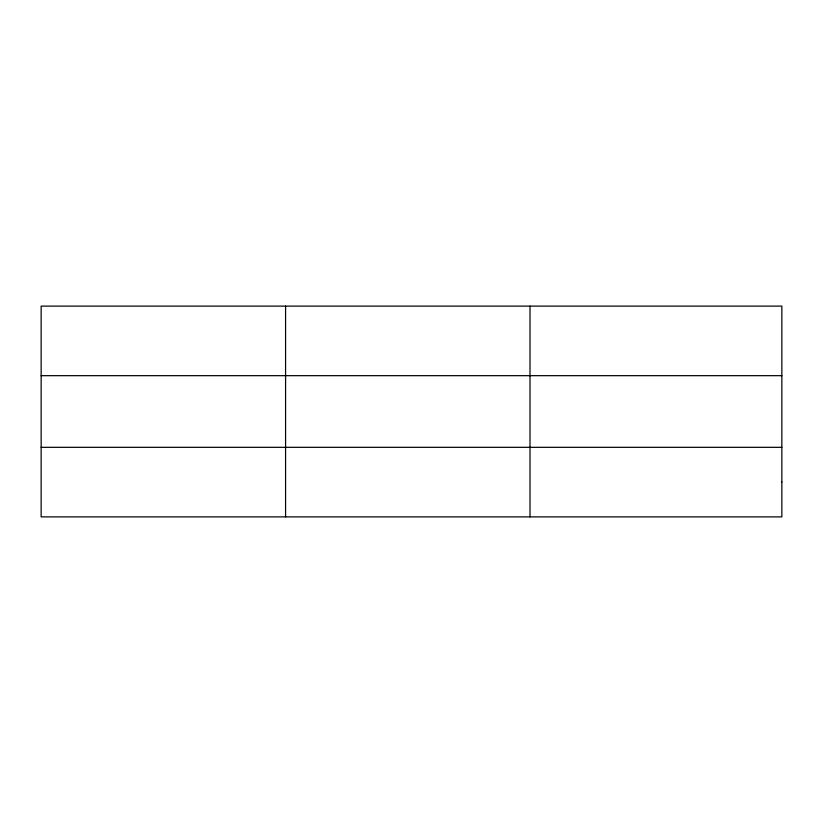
<?xml version="1.0" encoding="UTF-8"?>
<svg xmlns="http://www.w3.org/2000/svg" width="823" height="823" viewBox="0 0 823 823"><rect width="100%" height="100%" fill="white"/><g stroke="black" fill="none" stroke-linecap="round" stroke-linejoin="round"><path stroke-width="1.23" d="M285.581 516.885L285.581 306.115M530.012 516.885L530.012 306.115M41.15 375.669L781.85 375.669M41.15 447.331L781.85 447.331M781.85 482.113L781.85 516.885L41.15 516.885L41.15 306.115L781.85 306.115L781.85 482.113"/></g></svg>
